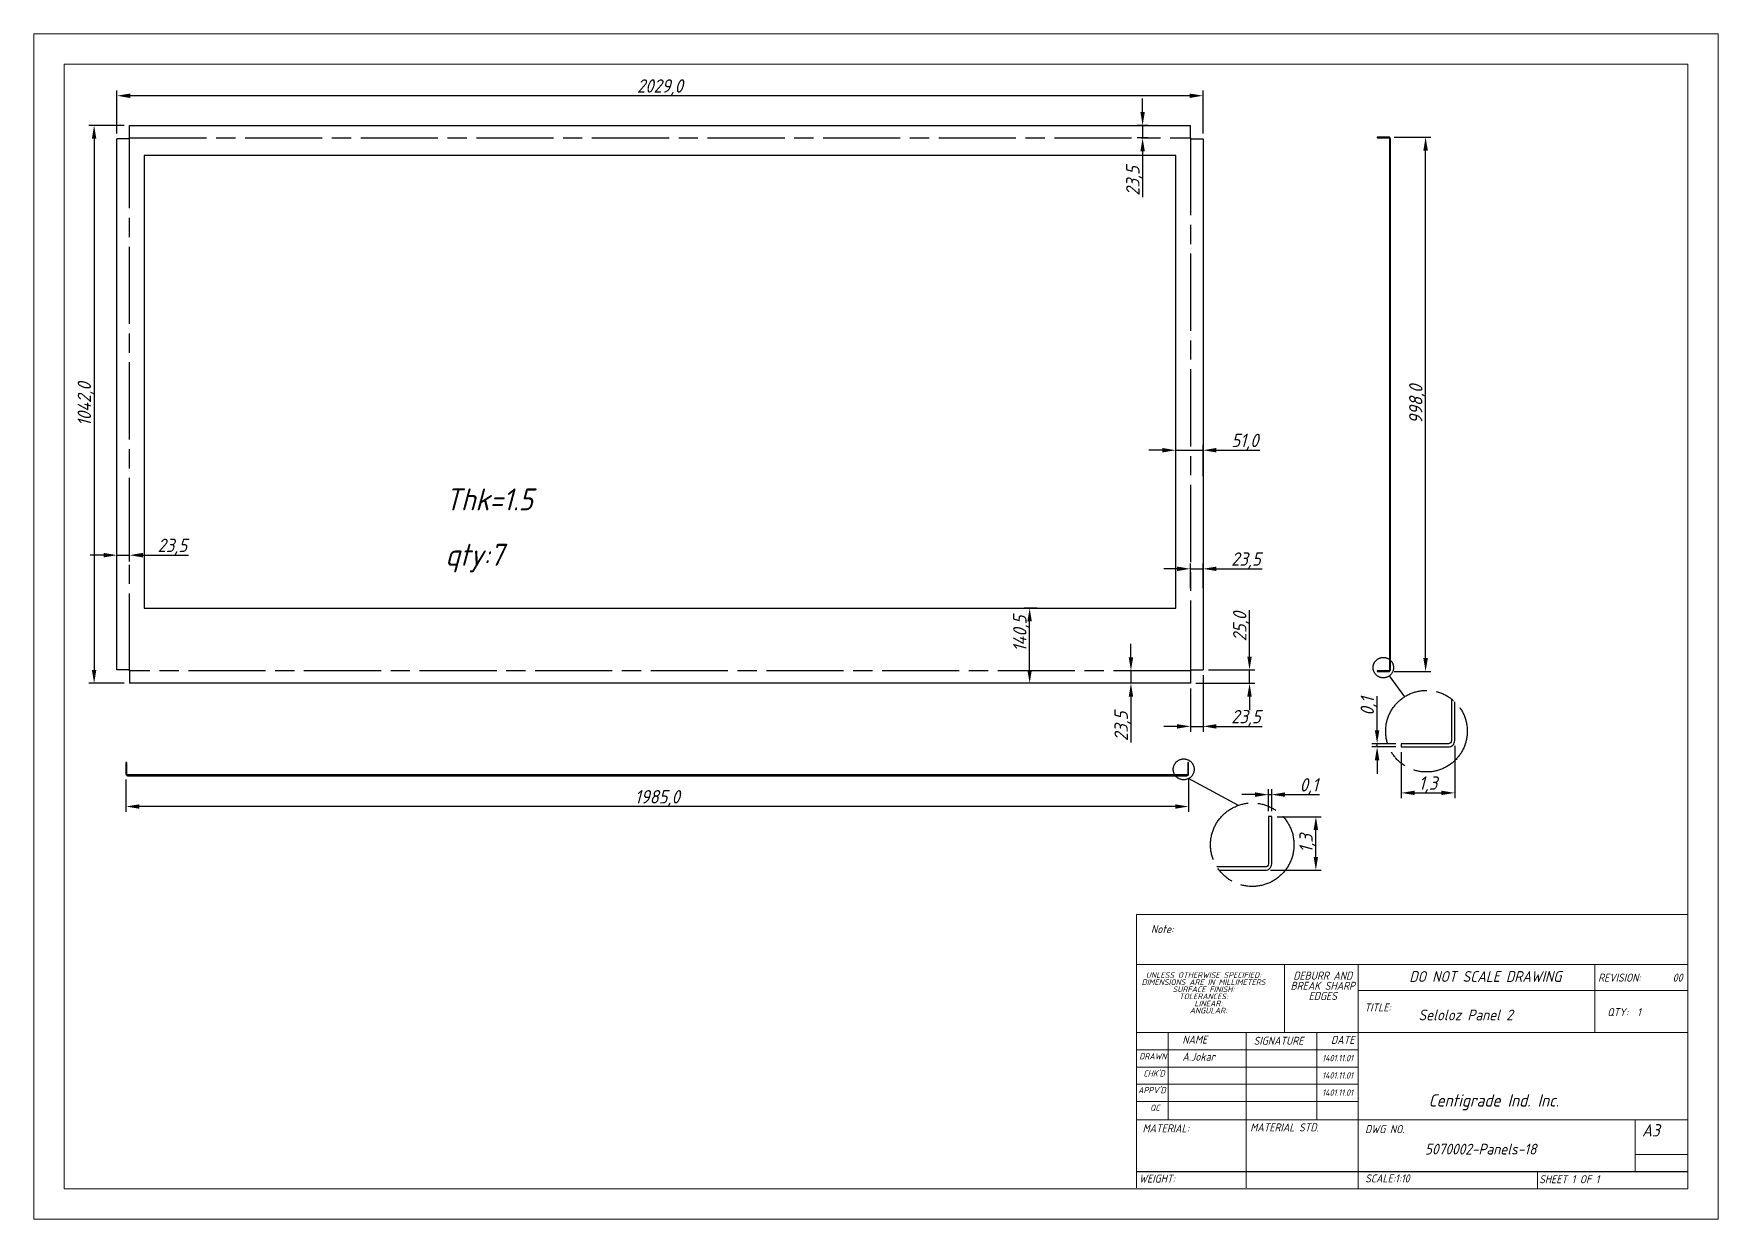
# Model space of a CAD drawing. Header units: inches. Extents: x 18597 to 101525, y -10106 to 51.
# Drawn here: x 21788 to 24935, y -5012 to -2798 of the extents above; entities that cross this region are included whole.
import ezdxf

# ---------------------------------------------------------------- set-up
doc = ezdxf.new("R2010")
doc.units = ezdxf.units.IN
doc.header["$LTSCALE"] = 6
doc.header["$MEASUREMENT"] = 0
doc.linetypes.add('ACAD_ISO08W100', pattern=[36, 24, -3, 6, -3])
doc.linetypes.add('SLD-Solid', pattern=[0])
doc.styles.add('GENISO', font='geniso.shx', dxfattribs={"oblique": 15})
doc.dimstyles.new('Scale', dxfattribs={"dimscale": 10, "dimtxt": 2.5, "dimasz": 2.5, "dimexe": 1, "dimexo": 1, "dimgap": 0.1, "dimtad": 1, "dimdec": 1, "dimzin": 0, "dimtxsty": 'GENISO', "dimcen": 2.5, "dimclrd": 1, "dimclre": 1, "dimclrt": 256, "dimadec": 0, "dimazin": 0, "dimtfac": 1, "dimtdec": 1, "dimtmove": 0, "dimatfit": 3, "dimfxl": 1, "dimtzin": 0, "dimlwd": -1, "dimlwe": -1, "dimarcsym": 0})
doc.dimstyles.new('Scale 4', dxfattribs={"dimscale": 10, "dimtxt": 2.5, "dimasz": 2.5, "dimexe": 1, "dimexo": 1, "dimgap": 0.1, "dimtad": 1, "dimdec": 1, "dimlfac": 0.0125, "dimzin": 0, "dimtxsty": 'GENISO', "dimcen": 2.5, "dimclrd": 1, "dimclre": 1, "dimclrt": 256, "dimadec": 0, "dimazin": 0, "dimtfac": 1, "dimtdec": 1, "dimtmove": 0, "dimatfit": 3, "dimfxl": 1, "dimtzin": 0, "dimlwd": -1, "dimlwe": -1, "dimarcsym": 0})

# ---------------------------------------------------------------- blocks, each defined once
blk = doc.blocks.new('*D329')
at = {"color": 1, "transparency": 16777216}
for p, q in [((24110.5, -4260.1), (24193, -4260.1)), ((24183, -4335.1), (24183, -4285.1)), ((24098.5, -4360.1), (24193, -4360.1))]:
    blk.add_line(p, q, dxfattribs=at)
for points in [[(24178.8, -4285.1), (24187.2, -4285.1), (24183, -4260.1)], [(24178.8, -4335.1), (24187.2, -4335.1), (24183, -4360.1)]]:
    blk.add_solid(points, dxfattribs=at)
at = {"layer": 'Defpoints', "color": 0, "transparency": 16777216}
for p in [(24100.5, -4260.1), (24183, -4260.1), (24088.5, -4360.1)]:
    blk.add_point(p, dxfattribs=at)
at = {"transparency": 16777216, "insert": (24167.6, -4310.1), "char_height": 25, "attachment_point": 5, "rotation": 90, "style": 'GENISO'}
blk.add_mtext('1,3', dxfattribs=at)
blk = doc.blocks.new('*D330')
at = {"color": 1, "transparency": 16777216}
for p, q in [((24342.5, -4139.8), (24342.5, -4225.7)), ((24442.5, -4127.8), (24442.5, -4225.7)), ((24367.5, -4215.7), (24417.5, -4215.7))]:
    blk.add_line(p, q, dxfattribs=at)
for points in [[(24367.5, -4211.5), (24367.5, -4219.8), (24342.5, -4215.7)], [(24417.5, -4211.5), (24417.5, -4219.8), (24442.5, -4215.7)]]:
    blk.add_solid(points, dxfattribs=at)
at = {"layer": 'Defpoints', "color": 0, "transparency": 16777216}
for p in [(24442.5, -4117.8), (24342.5, -4129.8), (24442.5, -4215.7)]:
    blk.add_point(p, dxfattribs=at)
at = {"transparency": 16777216, "insert": (24392.5, -4200.3), "char_height": 25, "attachment_point": 5, "style": 'GENISO'}
blk.add_mtext('1,3', dxfattribs=at)
blk = doc.blocks.new('*D331')
at = {"color": 1, "transparency": 16777216}
for p, q in [((24297.4, -4098.8), (24297.4, -4034.8)), ((24332.5, -4123.8), (24287.4, -4123.8)), ((24332.5, -4129.8), (24287.4, -4129.8)), ((24297.4, -4129.8), (24297.4, -4123.8)), ((24297.4, -4154.8), (24297.4, -4179.8))]:
    blk.add_line(p, q, dxfattribs=at)
for points in [[(24293.2, -4098.8), (24301.6, -4098.8), (24297.4, -4123.8)], [(24293.2, -4154.8), (24301.6, -4154.8), (24297.4, -4129.8)]]:
    blk.add_solid(points, dxfattribs=at)
at = {"layer": 'Defpoints', "color": 0, "transparency": 16777216}
for p in [(24297.4, -4123.8), (24342.5, -4123.8), (24342.5, -4129.8)]:
    blk.add_point(p, dxfattribs=at)
at = {"transparency": 16777216, "insert": (24282, -4054.3), "char_height": 25, "attachment_point": 5, "rotation": 90, "style": 'GENISO'}
blk.add_mtext('0,1', dxfattribs=at)
blk = doc.blocks.new('*D332')
at = {"color": 1, "transparency": 16777216}
for p, q in [((24094.5, -4250.1), (24094.5, -4208.9)), ((24100.5, -4250.1), (24100.5, -4208.9)), ((24069.5, -4218.9), (24044.5, -4218.9)), ((24094.5, -4218.9), (24100.5, -4218.9)), ((24125.5, -4218.9), (24189.5, -4218.9))]:
    blk.add_line(p, q, dxfattribs=at)
for points in [[(24069.5, -4214.7), (24069.5, -4223.1), (24094.5, -4218.9)], [(24125.5, -4214.7), (24125.5, -4223.1), (24100.5, -4218.9)]]:
    blk.add_solid(points, dxfattribs=at)
at = {"layer": 'Defpoints', "color": 0, "transparency": 16777216}
for p in [(24100.5, -4218.9), (24094.5, -4260.1), (24100.5, -4260.1)]:
    blk.add_point(p, dxfattribs=at)
at = {"transparency": 16777216, "insert": (24170, -4203.5), "char_height": 25, "attachment_point": 5, "style": 'GENISO'}
blk.add_mtext('0,1', dxfattribs=at)
blk = doc.blocks.new('*D333')
at = {"color": 1, "transparency": 16777216}
for p, q in [((21943.2, -2984), (21943.2, -2903.6)), ((23947.2, -2913.6), (21968.2, -2913.6)), ((23972.2, -2984), (23972.2, -2903.6))]:
    blk.add_line(p, q, dxfattribs=at)
for points in [[(21968.2, -2909.5), (21968.2, -2917.8), (21943.2, -2913.6)], [(23947.2, -2909.5), (23947.2, -2917.8), (23972.2, -2913.6)]]:
    blk.add_solid(points, dxfattribs=at)
at = {"layer": 'Defpoints', "color": 0, "transparency": 16777216}
for p in [(21943.2, -2913.6), (21943.2, -2994), (23972.2, -2994)]:
    blk.add_point(p, dxfattribs=at)
at = {"transparency": 16777216, "insert": (22957.7, -2898.3), "char_height": 25, "attachment_point": 5, "style": 'GENISO'}
blk.add_mtext('2029,0', dxfattribs=at)
blk = doc.blocks.new('*D334')
at = {"color": 1, "transparency": 16777216}
for p, q in [((21956.7, -2969), (21890.6, -2969)), ((21900.6, -2994), (21900.6, -3986)), ((21956.7, -4011), (21890.6, -4011))]:
    blk.add_line(p, q, dxfattribs=at)
for points in [[(21896.5, -2994), (21904.8, -2994), (21900.6, -2969)], [(21896.5, -3986), (21904.8, -3986), (21900.6, -4011)]]:
    blk.add_solid(points, dxfattribs=at)
at = {"layer": 'Defpoints', "color": 0, "transparency": 16777216}
for p in [(21966.7, -2969), (21900.6, -4011), (21966.7, -4011)]:
    blk.add_point(p, dxfattribs=at)
at = {"transparency": 16777216, "insert": (21885.3, -3490), "char_height": 25, "attachment_point": 5, "rotation": 90, "style": 'GENISO'}
blk.add_mtext('1042,0', dxfattribs=at)
blk = doc.blocks.new('*D335')
at = {"color": 1, "transparency": 16777216}
for p, q in [((23837.6, -3962.5), (23837.6, -3937.5)), ((23865.8, -3987.5), (23827.6, -3987.5)), ((23837.6, -3987.5), (23837.6, -4011)), ((23865.8, -4011), (23827.6, -4011)), ((23837.6, -4036), (23837.6, -4121.6))]:
    blk.add_line(p, q, dxfattribs=at)
for points in [[(23833.4, -3962.5), (23841.7, -3962.5), (23837.6, -3987.5)], [(23833.4, -4036), (23841.7, -4036), (23837.6, -4011)]]:
    blk.add_solid(points, dxfattribs=at)
at = {"layer": 'Defpoints', "color": 0, "transparency": 16777216}
for p in [(23875.8, -3987.5), (23837.6, -4011), (23875.8, -4011)]:
    blk.add_point(p, dxfattribs=at)
at = {"transparency": 16777216, "insert": (23822.2, -4091.3), "char_height": 25, "attachment_point": 5, "rotation": 90, "style": 'GENISO'}
blk.add_mtext('23,5', dxfattribs=at)
blk = doc.blocks.new('*D336')
at = {"color": 1, "transparency": 16777216}
for p, q in [((23923.7, -3797.2), (23898.7, -3797.2)), ((23948.7, -3833.5), (23948.7, -3787.2)), ((23948.7, -3797.2), (23972.2, -3797.2)), ((23972.2, -3833.5), (23972.2, -3787.2)), ((23997.2, -3797.2), (24082.7, -3797.2))]:
    blk.add_line(p, q, dxfattribs=at)
for points in [[(23923.7, -3793), (23923.7, -3801.3), (23948.7, -3797.2)], [(23997.2, -3793), (23997.2, -3801.3), (23972.2, -3797.2)]]:
    blk.add_solid(points, dxfattribs=at)
at = {"layer": 'Defpoints', "color": 0, "transparency": 16777216}
for p in [(23972.2, -3797.2), (23948.7, -3843.5), (23972.2, -3843.5)]:
    blk.add_point(p, dxfattribs=at)
at = {"transparency": 16777216, "insert": (24052.4, -3781.8), "char_height": 25, "attachment_point": 5, "style": 'GENISO'}
blk.add_mtext('23,5', dxfattribs=at)
blk = doc.blocks.new('*D337')
at = {"color": 1, "transparency": 16777216}
for p, q in [((23662.4, -3870.5), (23638.3, -3870.5)), ((23648.3, -3986), (23648.3, -3895.5)), ((23671, -4011), (23638.3, -4011))]:
    blk.add_line(p, q, dxfattribs=at)
for points in [[(23644.1, -3895.5), (23652.4, -3895.5), (23648.3, -3870.5)], [(23644.1, -3986), (23652.4, -3986), (23648.3, -4011)]]:
    blk.add_solid(points, dxfattribs=at)
at = {"layer": 'Defpoints', "color": 0, "transparency": 16777216}
for p in [(23648.3, -3870.5), (23672.4, -3870.5), (23681, -4011)]:
    blk.add_point(p, dxfattribs=at)
at = {"transparency": 16777216, "insert": (23632.9, -3918.2), "char_height": 25, "attachment_point": 5, "rotation": 90, "style": 'GENISO'}
blk.add_mtext('140,5', dxfattribs=at)
blk = doc.blocks.new('*D338')
at = {"color": 1, "transparency": 16777216}
for p, q in [((23859.3, -2944), (23859.3, -2919)), ((23869.5, -2969), (23849.3, -2969)), ((23859.3, -2969), (23859.3, -2992.5)), ((23869.5, -2992.5), (23849.3, -2992.5)), ((23859.3, -3017.5), (23859.3, -3103.1))]:
    blk.add_line(p, q, dxfattribs=at)
for points in [[(23855.2, -2944), (23863.5, -2944), (23859.3, -2969)], [(23855.2, -3017.5), (23863.5, -3017.5), (23859.3, -2992.5)]]:
    blk.add_solid(points, dxfattribs=at)
at = {"layer": 'Defpoints', "color": 0, "transparency": 16777216}
for p in [(23879.5, -2969), (23859.3, -2992.5), (23879.5, -2992.5)]:
    blk.add_point(p, dxfattribs=at)
at = {"transparency": 16777216, "insert": (23844, -3072.8), "char_height": 25, "attachment_point": 5, "rotation": 90, "style": 'GENISO'}
blk.add_mtext('23,5', dxfattribs=at)
blk = doc.blocks.new('*D339')
at = {"color": 1, "transparency": 16777216}
for p, q in [((21918.2, -3771.7), (21893.2, -3771.7)), ((21943.2, -3783.8), (21943.2, -3761.7)), ((21943.2, -3771.7), (21966.7, -3771.7)), ((21966.7, -3783.8), (21966.7, -3761.7)), ((21991.7, -3771.7), (22077.2, -3771.7))]:
    blk.add_line(p, q, dxfattribs=at)
for points in [[(21918.2, -3767.5), (21918.2, -3775.9), (21943.2, -3771.7)], [(21991.7, -3767.5), (21991.7, -3775.9), (21966.7, -3771.7)]]:
    blk.add_solid(points, dxfattribs=at)
at = {"layer": 'Defpoints', "color": 0, "transparency": 16777216}
for p in [(21966.7, -3771.7), (21943.2, -3793.8), (21966.7, -3793.8)]:
    blk.add_point(p, dxfattribs=at)
at = {"transparency": 16777216, "insert": (22046.9, -3756.3), "char_height": 25, "attachment_point": 5, "style": 'GENISO'}
blk.add_mtext('23,5', dxfattribs=at)
blk = doc.blocks.new('*D340')
at = {"color": 1, "transparency": 16777216}
for p, q in [((24059.1, -3961), (24059.1, -3874.6)), ((23982.2, -3986), (24069.1, -3986)), ((24059.1, -4011), (24059.1, -3986)), ((23958.7, -4011), (24069.1, -4011)), ((24059.1, -4036), (24059.1, -4061))]:
    blk.add_line(p, q, dxfattribs=at)
for points in [[(24054.9, -3961), (24063.2, -3961), (24059.1, -3986)], [(24054.9, -4036), (24063.2, -4036), (24059.1, -4011)]]:
    blk.add_solid(points, dxfattribs=at)
at = {"layer": 'Defpoints', "color": 0, "transparency": 16777216}
for p in [(23972.2, -3986), (24059.1, -3986), (23948.7, -4011)]:
    blk.add_point(p, dxfattribs=at)
at = {"transparency": 16777216, "insert": (24043.7, -3905.3), "char_height": 25, "attachment_point": 5, "rotation": 90, "style": 'GENISO'}
blk.add_mtext('25,0', dxfattribs=at)
blk = doc.blocks.new('*D328')
at = {"color": 1, "transparency": 16777216}
for p, q in [((23972.2, -3996), (23972.2, -4101.4)), ((23948.7, -4021), (23948.7, -4101.4)), ((23923.7, -4091.4), (23898.7, -4091.4)), ((23948.7, -4091.4), (23972.2, -4091.4)), ((23997.2, -4091.4), (24082.7, -4091.4))]:
    blk.add_line(p, q, dxfattribs=at)
for points in [[(23923.7, -4087.3), (23923.7, -4095.6), (23948.7, -4091.4)], [(23997.2, -4087.3), (23997.2, -4095.6), (23972.2, -4091.4)]]:
    blk.add_solid(points, dxfattribs=at)
at = {"layer": 'Defpoints', "color": 0, "transparency": 16777216}
for p in [(23972.2, -3986), (23948.7, -4011), (23972.2, -4091.4)]:
    blk.add_point(p, dxfattribs=at)
at = {"transparency": 16777216, "insert": (24052.4, -4076.1), "char_height": 25, "attachment_point": 5, "style": 'GENISO'}
blk.add_mtext('23,5', dxfattribs=at)
blk = doc.blocks.new('*D341')
at = {"color": 1, "transparency": 16777216}
for p, q in [((24329.2, -2991), (24398, -2991)), ((24388, -3964), (24388, -3016)), ((24329.2, -3989), (24398, -3989))]:
    blk.add_line(p, q, dxfattribs=at)
for points in [[(24383.8, -3016), (24392.2, -3016), (24388, -2991)], [(24383.8, -3964), (24392.2, -3964), (24388, -3989)]]:
    blk.add_solid(points, dxfattribs=at)
at = {"layer": 'Defpoints', "color": 0, "transparency": 16777216}
for p in [(24319.2, -2991), (24388, -2991), (24319.2, -3989)]:
    blk.add_point(p, dxfattribs=at)
at = {"transparency": 16777216, "insert": (24372.6, -3490), "char_height": 25, "attachment_point": 5, "rotation": 90, "style": 'GENISO'}
blk.add_mtext('998,0', dxfattribs=at)
blk = doc.blocks.new('*D342')
at = {"color": 1, "transparency": 16777216}
for p, q in [((21960.2, -4190.6), (21960.2, -4251.1)), ((23945.2, -4190.6), (23945.2, -4251.1)), ((23920.2, -4241.1), (21985.2, -4241.1))]:
    blk.add_line(p, q, dxfattribs=at)
for points in [[(21985.2, -4237), (21985.2, -4245.3), (21960.2, -4241.1)], [(23920.2, -4237), (23920.2, -4245.3), (23945.2, -4241.1)]]:
    blk.add_solid(points, dxfattribs=at)
at = {"layer": 'Defpoints', "color": 0, "transparency": 16777216}
for p in [(21960.2, -4180.6), (23945.2, -4180.6), (21960.2, -4241.1)]:
    blk.add_point(p, dxfattribs=at)
at = {"transparency": 16777216, "insert": (22952.7, -4225.8), "char_height": 25, "attachment_point": 5, "style": 'GENISO'}
blk.add_mtext('1985,0', dxfattribs=at)
blk = doc.blocks.new('*D343')
at = {"color": 1, "transparency": 16777216}
for p, q in [((23896.2, -3575.7), (23871.2, -3575.7)), ((23921.2, -3624.4), (23921.2, -3565.7)), ((23921.2, -3575.7), (23972.2, -3575.7)), ((23972.2, -3624.4), (23972.2, -3565.7)), ((23997.2, -3575.7), (24078.6, -3575.7))]:
    blk.add_line(p, q, dxfattribs=at)
for points in [[(23896.2, -3571.5), (23896.2, -3579.8), (23921.2, -3575.7)], [(23997.2, -3571.5), (23997.2, -3579.8), (23972.2, -3575.7)]]:
    blk.add_solid(points, dxfattribs=at)
at = {"layer": 'Defpoints', "color": 0, "transparency": 16777216}
for p in [(23972.2, -3575.7), (23921.2, -3634.4), (23972.2, -3634.4)]:
    blk.add_point(p, dxfattribs=at)
at = {"transparency": 16777216, "insert": (24050.4, -3560.3), "char_height": 25, "attachment_point": 5, "style": 'GENISO'}
blk.add_mtext('51,0', dxfattribs=at)

msp = doc.modelspace()

# ---------------------------------------------------------------- linework, layer by layer
for p, q in [((21966.68, -2992.53), (21966.68, -2969.03)), ((23948.68, -2992.53), (23948.68, -2969.03)), ((21966.68, -2994.03), (21943.18, -2994.03)), ((23948.68, -2994.03), (23972.18, -2994.03)), ((21966.68, -3986.03), (21943.18, -3986.03)), ((21966.68, -3987.53), (21966.68, -4011.03)), ((23948.68, -3986.03), (23972.18, -3986.03)), ((23948.68, -3987.53), (23948.68, -4011.03)), ((23848.13, -4922.96), (24877.93, -4922.96))]:
    msp.add_line(p, q)
at = {"linetype": 'ACAD_ISO08W100'}
for p, q in [((24349, -4035.98), (24320.3, -3997.03)), ((24038.18, -4238.99), (23945.33, -4188.9))]:
    msp.add_line(p, q, dxfattribs=at)
at = {"color": 7, "linetype": 'SLD-Solid', "lineweight": 0}
for p, q in [((23848.13, -4442.58), (24877.93, -4442.58)), ((23848.13, -4442.58), (23848.13, -4536.21)), ((23848.13, -4536.21), (24877.93, -4536.21)), ((23848.13, -4536.21), (23848.13, -4953.29)), ((24124.16, -4536.21), (24124.16, -4663.23)), ((24262.18, -4536.21), (24262.18, -4955.19)), ((24704.2, -4663.23), (24704.2, -4536.21)), ((24877.93, -4584.56), (24262.18, -4584.56)), ((24877.93, -4663.23), (23848.13, -4663.23)), ((23907.28, -4663.23), (23907.28, -4826.27)), ((24052.81, -4663.23), (24052.81, -4953.29)), ((24184.82, -4663.23), (24184.82, -4826.27)), ((24262.18, -4953.29), (24262.18, -4663.23)), ((24262.18, -4695.46), (23848.13, -4695.46)), ((24262.18, -4727.69), (23848.13, -4727.69)), ((24262.18, -4759.92), (23848.13, -4759.92)), ((24262.18, -4792.15), (23848.13, -4792.15)), ((23927, -4826.27), (23848.13, -4826.27)), ((23927, -4826.27), (24877.93, -4826.27)), ((24779.35, -4922.96), (24779.35, -4826.27)), ((24877.93, -4890.73), (24779.35, -4890.73)), ((24597.35, -4955.19), (24597.35, -4922.96))]:
    msp.add_line(p, q, dxfattribs=at)
for points in [[(21787.77, -2797.76), (24934.81, -2797.76), (24934.81, -5012.06), (21787.77, -5012.06)], [(21844.64, -2854.63), (24877.93, -2854.63), (24877.93, -4955.19), (21844.64, -4955.19)]]:
    msp.add_lwpolyline(points, close=True, dxfattribs=at)
for points in [[(21966.68, -2969.03), (23948.68, -2969.03)], [(21943.18, -3986.03), (21943.18, -2994.03)], [(23972.18, -2994.03), (23972.18, -3986.03)], [(23948.68, -4011.03), (21966.68, -4011.03)]]:
    msp.add_lwpolyline(points)
at = {"linetype": 'ACAD_ISO08W100'}
msp.add_lwpolyline([(21966.68, -3987.53), (21966.68, -2992.53), (23948.68, -2992.53), (23948.68, -3987.53)], close=True, dxfattribs=at)
for points in [[(24297.21, -3989.03), (24319.21, -3989.03, 0.4142136), (24322.21, -3986.03), (24322.21, -2994.03, 0.4142136), (24319.21, -2991.03), (24297.21, -2991.03), (24297.21, -2992.53), (24319.21, -2992.53, -0.4142136), (24320.71, -2994.03), (24320.71, -3986.03, -0.4142136), (24319.21, -3987.53), (24297.21, -3987.53)], [(21960.2, -4158.62), (21960.2, -4180.62, 0.4142136), (21963.2, -4183.62), (23942.2, -4183.62, 0.4142136), (23945.2, -4180.62), (23945.2, -4158.62), (23943.7, -4158.62), (23943.7, -4180.62, -0.4142136), (23942.2, -4182.12), (21963.2, -4182.12, -0.4142136), (21961.7, -4180.62), (21961.7, -4158.62)]]:
    msp.add_lwpolyline(points, format="xyb", close=True)
msp.add_lwpolyline([(23921.18, -3025.53), (21994.18, -3025.53), (21994.18, -3870.53), (23921.18, -3870.53)], close=True)
for points in [[(24436.48, -4040.32), (24436.48, -4117.8, -0.4142136), (24430.48, -4123.8), (24342.48, -4123.8), (24342.48, -4129.8), (24430.48, -4129.8, 0.4142136), (24442.48, -4117.8), (24442.48, -4045.52)], [(24002.4, -4360.07), (24088.5, -4360.07, 0.4142136), (24100.5, -4348.07), (24100.5, -4260.07), (24094.5, -4260.07), (24094.5, -4348.07, -0.4142136), (24088.5, -4354.07), (23998.21, -4354.07)]]:
    msp.add_lwpolyline(points, format="xyb")
for centre, radius in [((24309, -3981.69), 19.05), ((24389.65, -4100.44), 76.21), ((23936.12, -4171.73), 19.49), ((24064.16, -4312.49), 77.96)]:
    msp.add_circle(centre, radius, dxfattribs=at)

# ---------------------------------------------------------------- texts
at = {"style": 'GENISO', "oblique": 15}
for s, p in [('Thk=1.5', (22556.62, -3688.09)), ('qty:7', (22556.62, -3791.41))]:
    msp.add_text(s, height=40.989, dxfattribs=at).set_placement(p)
at = {"attachment_point": 5, "style": 'GENISO'}
for s, insert, char_height in [('Note:', (23896.11, -4469.99), 14.951), ('UNLESS OTHERWISE SPECIFIED:', (23973.17, -4555.89), 10.4658), ('DEBURR AND', (24195.87, -4557.03), 14.951), ('DO NOT SCALE DRAWING', (24499.62, -4558.6), 20.1266), ('REVISION:       00', (24789.17, -4560.73), 14.9512), ('DIMENSIONS ARE IN MILLIMETERS', (23973.17, -4569.16), 10.4658), ('SURFACE FINISH:', (23973.17, -4582.43), 10.4658), ('TOLERANCES:', (23973.17, -4595.7), 10.4658), ('BREAK SHARP', (24195.87, -4575.99), 14.9512), ('EDGES', (24195.87, -4594.95), 14.951), ('ANGULAR:', (23982.13, -4622.24), 10.466), ('LINEAR:', (23982.13, -4608.97), 10.466), ('TITLE:', (24298.48, -4616.36), 14.951), ('Seloloz Panel 2', (24462.73, -4630.38), 20.1266), ('QTY:  1', (24758.67, -4625.18), 14.951), ('NAME', (23956.74, -4676.49), 14.951), ('SIGNATURE', (24113.28, -4678.63), 14.951), ('DATE', (24233.18, -4676.96), 14.951), ('DRAWN', (23878.52, -4707.71), 11.501), ('A.Jokar', (23964.06, -4708.49), 14.951), ('1401.11.01', (24223.51, -4711.02), 11.961), ("CHK'D", (23880.77, -4739.73), 11.501), ('1401.11.01', (24223.51, -4743.25), 11.961), ("APPV'D", (23876.69, -4770.79), 11.501), ('1401.11.01', (24223.51, -4775.48), 11.961), ('Centigrade Ind. Inc.', (24515.35, -4793.52), 23.0019), ('QC', (23882.17, -4803.78), 11.501), ('MATERIAL:', (23902.65, -4842.13), 14.951), ('MATERIAL STD.', (24124.29, -4840.44), 14.9512), ('DWG NO.', (24311.64, -4843.57), 14.951), ('A3', (24808.71, -4845.94), 23.002), ('5070002-Panels-18', (24490.84, -4881.01), 20.1266), ('WEIGHT:', (23886.21, -4936.03), 14.951), ('SCALE:1:10', (24316.61, -4935.68), 14.951), ('SHEET 1 OF 1', (24656.37, -4937.27), 14.9512)]:
    msp.add_mtext(s, dxfattribs=dict(at, insert=insert, char_height=char_height))

# ---------------------------------------------------------------- dimensions: what is measured, and where the dimension line sits
for base, p1, p2, dimstyle, picture, middle in [((21943.18, -2913.65), (23972.18, -2994.03), (21943.18, -2994.03), 'Scale', '*D333', (22957.68, -2898.28)), ((23972.18, -3575.67), (23921.18, -3634.37), (23972.18, -3634.37), 'Scale', '*D343', (24050.41, -3560.3)), ((21966.68, -3771.69), (21943.18, -3793.79), (21966.68, -3793.79), 'Scale', '*D339', (22046.94, -3756.32)), ((23972.18, -3797.17), (23948.68, -3843.47), (23972.18, -3843.47), 'Scale', '*D336', (24052.44, -3781.79)), ((23972.18, -4091.43), (23948.68, -4011.03), (23972.18, -3986.03), 'Scale', '*D328', (24052.44, -4076.05)), ((24442.47670453, -4215.66910468), (24342.47670453, -4129.79586047), (24442.47670453, -4117.79586047), 'Scale 4', '*D330', (24392.47670453, -4200.29410468)), ((21960.2, -4241.12), (23945.2, -4180.62), (21960.2, -4180.62), 'Scale', '*D342', (22952.7, -4225.75)), ((24100.5, -4218.91), (24094.5, -4260.07), (24100.5, -4260.07), 'Scale 4', '*D332', (24169.98, -4203.53))]:
    dim = msp.add_linear_dim(base=base, p1=p1, p2=p2, dimstyle=dimstyle)
    dim.commit()
    dim.dimension.update_dxf_attribs({"geometry": picture, "text_midpoint": middle})
for base, p1, p2, dimstyle, picture, middle in [((23859.34, -2992.53), (23879.55, -2969.03), (23879.55, -2992.53), 'Scale', '*D338', (23843.96, -3072.79)), ((21900.64, -4011.03), (21966.68, -2969.03), (21966.68, -4011.03), 'Scale', '*D334', (21885.26, -3490.03)), ((24388.01, -2991.03), (24319.21, -3989.03), (24319.21, -2991.03), 'Scale', '*D341', (24372.65, -3490.03)), ((24059.05, -3986.03), (23948.68, -4011.03), (23972.18, -3986.03), 'Scale', '*D340', (24043.68, -3905.3)), ((23837.58, -4011.03), (23875.77, -3987.53), (23875.77, -4011.03), 'Scale', '*D335', (23822.2, -4091.29)), ((24297.39, -4123.8), (24342.48, -4129.8), (24342.48, -4123.8), 'Scale 4', '*D331', (24282.02, -4054.31)), ((24183.00557046, -4260.07097949), (24088.49621617, -4360.07097949), (24100.49621617, -4260.07097949), 'Scale 4', '*D329', (24167.63057046, -4310.07097949))]:
    dim = msp.add_linear_dim(base=base, p1=p1, p2=p2, angle=90, dimstyle=dimstyle)
    dim.commit()
    dim.dimension.update_dxf_attribs({"geometry": picture, "text_midpoint": middle})
dim = msp.add_linear_dim(base=(23648.26, -3870.53), p1=(23680.99, -4011.03), p2=(23672.37, -3870.53), angle=90, dimstyle='Scale')
dim.commit()
dim.dimension.update_dxf_attribs({"geometry": '*D337', "text_midpoint": (23648.26, -3918.23), "dimtype": 160})

doc.saveas('drawing.dxf')
